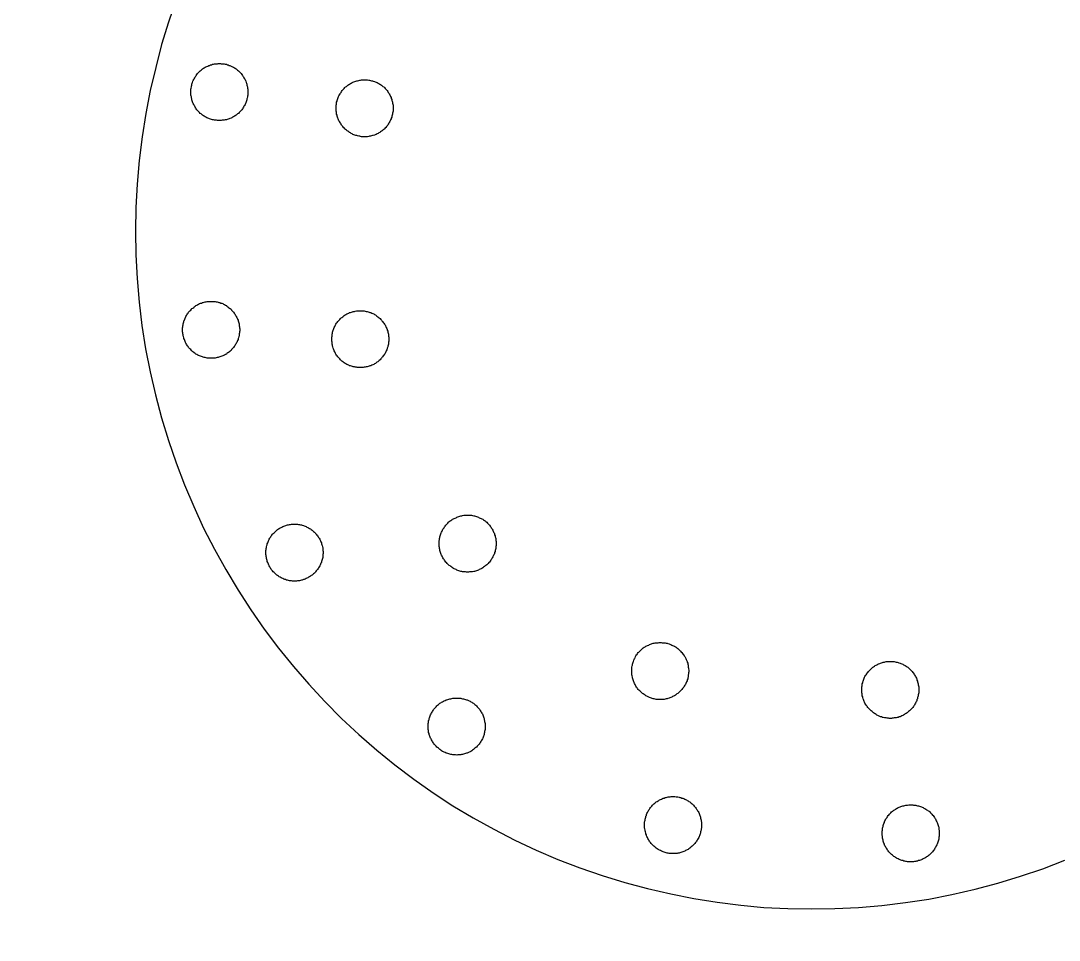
# Model space of a CAD drawing. Extents: x 1225654 to 1325654, y 924838 to 1022543.
# Drawn here: x 1267829 to 1268930, y 953112 to 954087 of the extents above; entities that cross this region are included whole.
import ezdxf

# ---------------------------------------------------------------- set-up
doc = ezdxf.new("R2010")
doc.units = 13

msp = doc.modelspace()

# ---------------------------------------------------------------- linework, layer by layer
msp.add_lwpolyline([(1260678.3, 924838.4), (1290630.1, 924838.4, 6.524121)], format="xyb", close=True)
msp.add_lwpolyline([(1260678.3, 924838.4), (1290630.1, 924838.4, 6.524121)], format="xyb", close=True)
msp.add_lwpolyline([(1267993.7, 954109.7), (1267985.6, 954085.8), (1267978.1, 954062), (1267971.9, 954037.7), (1267966, 954013.4), (1267961.3, 953988.9), (1267957.5, 953964.1), (1267954.3, 953939.1), (1267952.1, 953914.1), (1267950.7, 953889.1), (1267950.3, 953864.2), (1267950.7, 953839.2), (1267952.1, 953814.1), (1267954.3, 953789), (1267957.2, 953764.3), (1267961.1, 953739.5), (1267966, 953715), (1267971.6, 953690.5), (1267977.9, 953666.4), (1267985.3, 953642.4), (1267993.5, 953618.7), (1268002.5, 953595.3), (1268012.2, 953572.1), (1268022.7, 953549.4), (1268034.2, 953527.2), (1268046.1, 953505.3), (1268059.2, 953483.7), (1268072.7, 953462.8), (1268087.1, 953442.1), (1268102.2, 953422.1), (1268117.9, 953402.7), (1268134.3, 953383.8), (1268151.4, 953365.4), (1268169, 953347.6), (1268187.4, 953330.5), (1268206.3, 953314), (1268225.7, 953298.3), (1268245.7, 953283.2), (1268266.2, 953268.8), (1268287.1, 953255.1), (1268308.7, 953242.3), (1268330.5, 953230.2), (1268352.8, 953218.7), (1268375.5, 953208.1), (1268398.5, 953198.2), (1268421.9, 953189.2), (1268445.5, 953181.1), (1268469.6, 953173.7), (1268493.6, 953167.2), (1268518.2, 953161.5), (1268542.7, 953156.6), (1268567.4, 953152.8), (1268592.4, 953149.6), (1268617.1, 953147.3), (1268642.3, 953146), (1268667.3, 953145.6), (1268692.3, 953146), (1268717.3, 953147.1), (1268742.2, 953149.4), (1268767.2, 953152.3), (1268792, 953156.1), (1268816.5, 953160.8), (1268841.1, 953166.5), (1268865.1, 953173), (1268889.2, 953180.2), (1268912.8, 953188.3), (1268936.2, 953197.3)])
for points in [[(1268069.5, 954011.6), (1268069.5, 954010.6), (1268069.5, 954009.6), (1268069.5, 954008.4), (1268069.3, 954007.3), (1268069.1, 954006.4), (1268068.8, 954005.3), (1268068.6, 954004.4), (1268068.4, 954003.3), (1268068.2, 954002.4), (1268067.7, 954001.2), (1268067.5, 954000.3), (1268067, 953999.4), (1268066.6, 953998.3), (1268066.2, 953997.4), (1268065.5, 953996.5), (1268065, 953995.6), (1268064.3, 953994.7), (1268063.9, 953993.8), (1268063.2, 953992.9), (1268062.6, 953992.2), (1268061.9, 953991.3), (1268061.2, 953990.6), (1268060.3, 953990), (1268059.6, 953989), (1268058.7, 953988.4), (1268058, 953987.7), (1268057.1, 953987), (1268056.2, 953986.6), (1268055.4, 953985.9), (1268054.4, 953985.5), (1268053.5, 953985), (1268052.6, 953984.4), (1268051.8, 953983.9), (1268050.6, 953983.7), (1268049.7, 953983.2), (1268048.8, 953982.8), (1268047.7, 953982.5), (1268046.8, 953982.3), (1268045.6, 953982.1), (1268044.6, 953981.9), (1268043.6, 953981.7), (1268042.5, 953981.7), (1268041.4, 953981.4), (1268040.5, 953981.4), (1268039.4, 953981.4), (1268038.3, 953981.4), (1268037.4, 953981.4), (1268036.2, 953981.7), (1268035.1, 953981.7), (1268034.2, 953981.9), (1268033.1, 953982.1), (1268032.2, 953982.3), (1268031.1, 953982.5), (1268029.9, 953982.8), (1268029, 953983.2), (1268028.1, 953983.7), (1268027, 953983.9), (1268026.1, 953984.4), (1268025.2, 953985), (1268024.3, 953985.5), (1268023.4, 953985.9), (1268022.5, 953986.6), (1268021.6, 953987), (1268020.7, 953987.7), (1268020, 953988.4), (1268019.1, 953989), (1268018.4, 953990), (1268017.5, 953990.6), (1268016.9, 953991.3), (1268016.2, 953992.2), (1268015.5, 953992.9), (1268014.8, 953993.8), (1268014.4, 953994.7), (1268013.7, 953995.6), (1268013.3, 953996.5), (1268012.6, 953997.4), (1268012.2, 953998.3), (1268011.7, 953999.4), (1268011.2, 954000.3), (1268011, 954001.2), (1268010.6, 954002.4), (1268010.3, 954003.3), (1268010.1, 954004.4), (1268009.9, 954005.3), (1268009.7, 954006.4), (1268009.5, 954007.3), (1268009.2, 954008.4), (1268009.2, 954009.6), (1268009.2, 954010.6), (1268009.2, 954011.6), (1268009.2, 954012.7), (1268009.2, 954013.9), (1268009.2, 954014.7), (1268009.5, 954015.9), (1268009.7, 954017), (1268009.9, 954017.9), (1268010.1, 954019), (1268010.3, 954019.9), (1268010.6, 954021.1), (1268011, 954021.9), (1268011.2, 954023.1), (1268011.7, 954024), (1268012.2, 954024.8), (1268012.6, 954025.7), (1268013.3, 954026.7), (1268013.7, 954027.6), (1268014.4, 954028.4), (1268014.8, 954029.3), (1268015.5, 954030.3), (1268016.2, 954031.2), (1268016.9, 954031.9), (1268017.5, 954032.7), (1268018.4, 954033.4), (1268019.1, 954034.1), (1268020, 954034.8), (1268020.7, 954035.5), (1268021.6, 954036.1), (1268022.5, 954036.8), (1268023.4, 954037.2), (1268024.3, 954037.9), (1268025.2, 954038.4), (1268026.1, 954038.8), (1268027, 954039.2), (1268028.1, 954039.7), (1268029, 954039.9), (1268029.9, 954040.4), (1268031.1, 954040.6), (1268032.2, 954041.1), (1268033.1, 954041.3), (1268034.2, 954041.5), (1268035.1, 954041.5), (1268036.2, 954041.7), (1268037.4, 954041.7), (1268038.3, 954042), (1268039.4, 954042), (1268040.5, 954042), (1268041.4, 954041.7), (1268042.5, 954041.7), (1268043.6, 954041.5), (1268044.6, 954041.5), (1268045.6, 954041.3), (1268046.8, 954041.1), (1268047.7, 954040.6), (1268048.8, 954040.4), (1268049.7, 954039.9), (1268050.6, 954039.7), (1268051.8, 954039.2), (1268052.6, 954038.8), (1268053.5, 954038.4), (1268054.4, 954037.9), (1268055.4, 954037.2), (1268056.2, 954036.8), (1268057.1, 954036.1), (1268058, 954035.5), (1268058.7, 954034.8), (1268059.6, 954034.1), (1268060.3, 954033.4), (1268061.2, 954032.7), (1268061.9, 954031.9), (1268062.6, 954031.2), (1268063.2, 954030.3), (1268063.9, 954029.3), (1268064.3, 954028.4), (1268065, 954027.6), (1268065.5, 954026.7), (1268066.2, 954025.7), (1268066.6, 954024.8), (1268067, 954024), (1268067.5, 954023.1), (1268067.7, 954021.9), (1268068.2, 954021.1), (1268068.4, 954019.9), (1268068.6, 954019), (1268068.8, 954017.9), (1268069.1, 954017), (1268069.3, 954015.9), (1268069.5, 954014.7), (1268069.5, 954013.9), (1268069.5, 954012.7), (1268069.5, 954011.6), (1268069.5, 954011.6)], [(1268223.7, 953994.5), (1268223.7, 953993.3), (1268223.7, 953992.5), (1268223.7, 953991.3), (1268223.4, 953990.2), (1268223.2, 953989.3), (1268223, 953988.2), (1268222.7, 953987.3), (1268222.5, 953986.1), (1268222.3, 953985), (1268221.8, 953984.1), (1268221.6, 953983.2), (1268221.1, 953982.1), (1268220.7, 953981.2), (1268220.3, 953980.3), (1268219.6, 953979.4), (1268219.1, 953978.5), (1268218.5, 953977.6), (1268218, 953976.7), (1268217.3, 953975.8), (1268216.7, 953975.1), (1268216, 953974.2), (1268215.3, 953973.6), (1268214.4, 953972.6), (1268213.7, 953972), (1268212.9, 953971.3), (1268212.2, 953970.6), (1268211.3, 953970), (1268210.3, 953969.5), (1268209.5, 953968.8), (1268208.6, 953968.4), (1268207.7, 953967.7), (1268206.7, 953967.3), (1268205.9, 953966.8), (1268204.7, 953966.4), (1268203.8, 953966.1), (1268202.7, 953965.7), (1268201.8, 953965.4), (1268200.7, 953965.2), (1268199.8, 953965), (1268198.7, 953964.8), (1268197.8, 953964.5), (1268196.6, 953964.3), (1268195.5, 953964.3), (1268194.6, 953964.3), (1268193.5, 953964.3), (1268192.3, 953964.3), (1268191.5, 953964.3), (1268190.3, 953964.3), (1268189.2, 953964.5), (1268188.3, 953964.8), (1268187.2, 953965), (1268186.1, 953965.2), (1268185.1, 953965.4), (1268184.1, 953965.7), (1268183.1, 953966.1), (1268182.2, 953966.4), (1268181.1, 953966.8), (1268180.2, 953967.3), (1268179.3, 953967.7), (1268178.4, 953968.4), (1268177.5, 953968.8), (1268176.6, 953969.5), (1268175.7, 953970), (1268174.8, 953970.6), (1268174.1, 953971.3), (1268173.3, 953972), (1268172.6, 953972.6), (1268171.7, 953973.6), (1268171, 953974.2), (1268170.3, 953975.1), (1268169.7, 953975.8), (1268169, 953976.7), (1268168.5, 953977.6), (1268167.8, 953978.5), (1268167.4, 953979.4), (1268166.7, 953980.3), (1268166.3, 953981.2), (1268165.8, 953982.1), (1268165.4, 953983.2), (1268165.1, 953984.1), (1268164.7, 953985), (1268164.5, 953986.1), (1268164.2, 953987.3), (1268163.8, 953988.2), (1268163.8, 953989.3), (1268163.5, 953990.2), (1268163.4, 953991.3), (1268163.4, 953992.5), (1268163.4, 953993.3), (1268163.4, 953994.5), (1268163.4, 953995.6), (1268163.4, 953996.5), (1268163.4, 953997.6), (1268163.5, 953998.8), (1268163.8, 953999.7), (1268163.8, 954000.8), (1268164.2, 954001.9), (1268164.5, 954002.8), (1268164.7, 954003.9), (1268165.1, 954004.8), (1268165.4, 954005.7), (1268165.8, 954006.9), (1268166.3, 954007.7), (1268166.7, 954008.6), (1268167.4, 954009.6), (1268167.8, 954010.5), (1268168.5, 954011.3), (1268169, 954012.2), (1268169.7, 954013.2), (1268170.3, 954013.9), (1268171, 954014.7), (1268171.7, 954015.4), (1268172.6, 954016.3), (1268173.3, 954017), (1268174.1, 954017.6), (1268174.8, 954018.3), (1268175.7, 954019), (1268176.6, 954019.5), (1268177.5, 954020.1), (1268178.4, 954020.6), (1268179.3, 954021.2), (1268180.2, 954021.7), (1268181.1, 954022.1), (1268182.2, 954022.6), (1268183.1, 954022.8), (1268184.1, 954023.3), (1268185.1, 954023.5), (1268186.1, 954023.7), (1268187.2, 954024), (1268188.3, 954024.2), (1268189.2, 954024.4), (1268190.3, 954024.7), (1268191.5, 954024.7), (1268192.3, 954024.7), (1268193.5, 954024.7), (1268194.6, 954024.7), (1268195.5, 954024.7), (1268196.6, 954024.7), (1268197.8, 954024.4), (1268198.7, 954024.2), (1268199.8, 954024), (1268200.7, 954023.7), (1268201.8, 954023.5), (1268202.7, 954023.3), (1268203.8, 954022.8), (1268204.7, 954022.6), (1268205.9, 954022.1), (1268206.7, 954021.7), (1268207.7, 954021.2), (1268208.6, 954020.6), (1268209.5, 954020.1), (1268210.3, 954019.5), (1268211.3, 954019), (1268212.2, 954018.3), (1268212.9, 954017.6), (1268213.7, 954017), (1268214.4, 954016.3), (1268215.3, 954015.4), (1268216, 954014.7), (1268216.7, 954013.9), (1268217.3, 954013.2), (1268218, 954012.2), (1268218.5, 954011.3), (1268219.1, 954010.5), (1268219.6, 954009.6), (1268220.3, 954008.6), (1268220.7, 954007.7), (1268221.1, 954006.9), (1268221.6, 954005.7), (1268221.8, 954004.8), (1268222.3, 954003.9), (1268222.5, 954002.8), (1268222.7, 954001.9), (1268223, 954000.8), (1268223.2, 953999.7), (1268223.4, 953998.8), (1268223.7, 953997.6), (1268223.7, 953996.5), (1268223.7, 953995.6), (1268223.7, 953994.5), (1268223.7, 953994.5)], [(1268061, 953759.6), (1268061, 953758.4), (1268060.7, 953757.5), (1268060.7, 953756.4), (1268060.5, 953755.3), (1268060.5, 953754.4), (1268060.3, 953753.3), (1268060, 953752.4), (1268059.8, 953751.2), (1268059.4, 953750.3), (1268059.2, 953749.2), (1268058.7, 953748.3), (1268058.3, 953747.2), (1268057.8, 953746.3), (1268057.4, 953745.4), (1268056.9, 953744.5), (1268056.2, 953743.6), (1268055.8, 953742.7), (1268055.1, 953741.8), (1268054.4, 953740.9), (1268053.8, 953740.2), (1268053.1, 953739.3), (1268052.4, 953738.7), (1268051.8, 953737.8), (1268050.8, 953737.1), (1268050.2, 953736.4), (1268049.2, 953735.7), (1268048.4, 953735.1), (1268047.5, 953734.6), (1268046.8, 953733.9), (1268045.9, 953733.5), (1268044.8, 953732.8), (1268043.9, 953732.3), (1268043, 953731.9), (1268042, 953731.5), (1268041, 953731.2), (1268040, 953730.8), (1268038.9, 953730.6), (1268038, 953730.3), (1268036.9, 953730.1), (1268036, 953729.9), (1268034.8, 953729.6), (1268033.8, 953729.4), (1268032.8, 953729.4), (1268031.7, 953729.4), (1268030.6, 953729.4), (1268029.7, 953729.4), (1268028.6, 953729.4), (1268027.5, 953729.4), (1268026.6, 953729.6), (1268025.4, 953729.9), (1268024.3, 953730.1), (1268023.4, 953730.3), (1268022.3, 953730.6), (1268021.4, 953730.8), (1268020.3, 953731.2), (1268019.4, 953731.5), (1268018.4, 953731.9), (1268017.3, 953732.3), (1268016.4, 953732.8), (1268015.5, 953733.5), (1268014.6, 953733.9), (1268013.7, 953734.6), (1268012.8, 953735.1), (1268012.2, 953735.7), (1268011.2, 953736.4), (1268010.3, 953737.1), (1268009.7, 953737.8), (1268009, 953738.7), (1268008.1, 953739.3), (1268007.4, 953740.2), (1268006.7, 953740.9), (1268006.3, 953741.8), (1268005.6, 953742.7), (1268005, 953743.6), (1268004.5, 953744.5), (1268004, 953745.4), (1268003.6, 953746.3), (1268003.1, 953747.2), (1268002.7, 953748.3), (1268002.3, 953749.2), (1268001.8, 953750.3), (1268001.6, 953751.2), (1268001.4, 953752.4), (1268001.1, 953753.3), (1268000.9, 953754.4), (1268000.7, 953755.3), (1268000.7, 953756.4), (1268000.4, 953757.5), (1268000.4, 953758.4), (1268000.4, 953759.6), (1268000.4, 953760.7), (1268000.4, 953761.6), (1268000.7, 953762.7), (1268000.7, 953763.9), (1268000.9, 953764.7), (1268001.1, 953765.9), (1268001.4, 953767), (1268001.6, 953767.9), (1268001.8, 953769), (1268002.3, 953769.9), (1268002.7, 953770.8), (1268003.1, 953771.9), (1268003.6, 953772.8), (1268004, 953773.8), (1268004.5, 953774.7), (1268005, 953775.5), (1268005.6, 953776.4), (1268006.3, 953777.4), (1268006.7, 953778.3), (1268007.4, 953778.9), (1268008.1, 953779.8), (1268009, 953780.5), (1268009.7, 953781.4), (1268010.3, 953782), (1268011.2, 953782.7), (1268012.2, 953783.4), (1268012.8, 953784.1), (1268013.7, 953784.6), (1268014.6, 953785.3), (1268015.5, 953785.7), (1268016.4, 953786.3), (1268017.3, 953786.8), (1268018.4, 953787.3), (1268019.4, 953787.7), (1268020.3, 953787.9), (1268021.4, 953788.4), (1268022.3, 953788.6), (1268023.4, 953788.9), (1268024.3, 953789.3), (1268025.4, 953789.3), (1268026.6, 953789.5), (1268027.5, 953789.7), (1268028.6, 953789.7), (1268029.7, 953789.7), (1268030.6, 953789.7), (1268031.7, 953789.7), (1268032.8, 953789.7), (1268033.8, 953789.7), (1268034.8, 953789.5), (1268036, 953789.3), (1268036.9, 953789.3), (1268038, 953788.9), (1268038.9, 953788.6), (1268040, 953788.4), (1268041, 953787.9), (1268042, 953787.7), (1268043, 953787.3), (1268043.9, 953786.8), (1268044.8, 953786.3), (1268045.9, 953785.7), (1268046.8, 953785.3), (1268047.5, 953784.6), (1268048.4, 953784.1), (1268049.2, 953783.4), (1268050.2, 953782.7), (1268050.8, 953782), (1268051.8, 953781.4), (1268052.4, 953780.5), (1268053.1, 953779.8), (1268053.8, 953778.9), (1268054.4, 953778.3), (1268055.1, 953777.4), (1268055.8, 953776.4), (1268056.2, 953775.5), (1268056.9, 953774.7), (1268057.4, 953773.8), (1268057.8, 953772.8), (1268058.3, 953771.9), (1268058.7, 953770.8), (1268059.2, 953769.9), (1268059.4, 953769), (1268059.8, 953767.9), (1268060, 953767), (1268060.3, 953765.9), (1268060.5, 953764.7), (1268060.5, 953763.9), (1268060.7, 953762.7), (1268060.7, 953761.6), (1268061, 953760.7), (1268061, 953759.6), (1268061, 953759.6)], [(1268219.1, 953749.7), (1268219.1, 953748.6), (1268219.1, 953747.6), (1268218.9, 953746.5), (1268218.9, 953745.4), (1268218.7, 953744.5), (1268218.5, 953743.4), (1268218.2, 953742.3), (1268218, 953741.4), (1268217.5, 953740.2), (1268217.3, 953739.3), (1268216.9, 953738.4), (1268216.5, 953737.3), (1268216, 953736.4), (1268215.5, 953735.5), (1268215.1, 953734.6), (1268214.4, 953733.7), (1268213.9, 953732.8), (1268213.3, 953731.9), (1268212.6, 953731), (1268211.9, 953730.3), (1268211.3, 953729.4), (1268210.6, 953728.7), (1268209.9, 953727.9), (1268209, 953727.2), (1268208.3, 953726.5), (1268207.4, 953725.8), (1268206.5, 953725.1), (1268205.9, 953724.7), (1268205, 953724), (1268204.1, 953723.6), (1268203.1, 953722.9), (1268202.1, 953722.4), (1268201.1, 953722), (1268200.2, 953721.5), (1268199.1, 953721.3), (1268198.2, 953720.9), (1268197.3, 953720.7), (1268196.2, 953720.4), (1268195.1, 953720.2), (1268194.2, 953720), (1268193, 953719.8), (1268192.1, 953719.5), (1268191, 953719.5), (1268189.9, 953719.5), (1268188.7, 953719.5), (1268187.9, 953719.5), (1268186.7, 953719.5), (1268185.6, 953719.5), (1268184.7, 953719.8), (1268183.6, 953720), (1268182.7, 953720.2), (1268181.5, 953720.4), (1268180.5, 953720.7), (1268179.5, 953720.9), (1268178.4, 953721.3), (1268177.5, 953721.5), (1268176.6, 953722), (1268175.7, 953722.4), (1268174.6, 953722.9), (1268173.7, 953723.6), (1268172.8, 953724), (1268171.9, 953724.7), (1268171, 953725.1), (1268170.3, 953725.8), (1268169.4, 953726.5), (1268168.7, 953727.2), (1268167.8, 953727.9), (1268167.1, 953728.7), (1268166.5, 953729.4), (1268165.8, 953730.3), (1268165.1, 953731), (1268164.5, 953731.9), (1268163.8, 953732.8), (1268163.1, 953733.7), (1268162.7, 953734.6), (1268162.2, 953735.5), (1268161.8, 953736.4), (1268161.3, 953737.3), (1268160.9, 953738.4), (1268160.4, 953739.3), (1268160.2, 953740.2), (1268159.8, 953741.4), (1268159.5, 953742.3), (1268159.3, 953743.4), (1268159.1, 953744.5), (1268158.9, 953745.4), (1268158.9, 953746.5), (1268158.6, 953747.6), (1268158.6, 953748.6), (1268158.6, 953749.7), (1268158.6, 953750.8), (1268158.6, 953751.7), (1268158.9, 953752.8), (1268158.9, 953753.9), (1268159.1, 953754.8), (1268159.3, 953756), (1268159.5, 953757.1), (1268159.8, 953758), (1268160.2, 953759.1), (1268160.4, 953760), (1268160.9, 953760.9), (1268161.3, 953762), (1268161.8, 953763), (1268162.2, 953763.9), (1268162.7, 953764.7), (1268163.1, 953765.6), (1268163.8, 953766.6), (1268164.5, 953767.5), (1268165.1, 953768.3), (1268165.8, 953769), (1268166.5, 953769.9), (1268167.1, 953770.6), (1268167.8, 953771.5), (1268168.7, 953772.2), (1268169.4, 953772.8), (1268170.3, 953773.5), (1268171, 953774.2), (1268171.9, 953774.7), (1268172.8, 953775.3), (1268173.7, 953775.8), (1268174.6, 953776.4), (1268175.7, 953776.9), (1268176.6, 953777.4), (1268177.5, 953777.8), (1268178.4, 953778), (1268179.5, 953778.4), (1268180.5, 953778.7), (1268181.5, 953778.9), (1268182.7, 953779.1), (1268183.6, 953779.4), (1268184.7, 953779.6), (1268185.6, 953779.8), (1268186.7, 953779.8), (1268187.9, 953779.8), (1268188.7, 953779.8), (1268189.9, 953779.8), (1268191, 953779.8), (1268192.1, 953779.8), (1268193, 953779.6), (1268194.2, 953779.4), (1268195.1, 953779.1), (1268196.2, 953778.9), (1268197.3, 953778.7), (1268198.2, 953778.4), (1268199.1, 953778), (1268200.2, 953777.8), (1268201.1, 953777.4), (1268202.1, 953776.9), (1268203.1, 953776.4), (1268204.1, 953775.8), (1268205, 953775.3), (1268205.9, 953774.7), (1268206.5, 953774.2), (1268207.4, 953773.5), (1268208.3, 953772.8), (1268209, 953772.2), (1268209.9, 953771.5), (1268210.6, 953770.6), (1268211.3, 953769.9), (1268211.9, 953769), (1268212.6, 953768.3), (1268213.3, 953767.5), (1268213.9, 953766.6), (1268214.4, 953765.6), (1268215.1, 953764.7), (1268215.5, 953763.9), (1268216, 953763), (1268216.5, 953762), (1268216.9, 953760.9), (1268217.3, 953760), (1268217.5, 953759.1), (1268218, 953758), (1268218.2, 953757.1), (1268218.5, 953756), (1268218.7, 953754.8), (1268218.9, 953753.9), (1268218.9, 953752.8), (1268219.1, 953751.7), (1268219.1, 953750.8), (1268219.1, 953749.7), (1268219.1, 953749.7)], [(1268333, 953533), (1268333, 953531.8), (1268333, 953530.8), (1268332.8, 953529.8), (1268332.8, 953528.7), (1268332.5, 953527.6), (1268332.3, 953526.7), (1268332.1, 953525.6), (1268331.8, 953524.7), (1268331.4, 953523.6), (1268331.2, 953522.6), (1268330.8, 953521.5), (1268330.3, 953520.6), (1268329.8, 953519.7), (1268329.4, 953518.8), (1268328.9, 953517.7), (1268328.5, 953516.8), (1268327.8, 953516.1), (1268327.2, 953515.2), (1268326.7, 953514.3), (1268326, 953513.4), (1268325.3, 953512.8), (1268324.4, 953511.8), (1268323.8, 953511.2), (1268323.1, 953510.5), (1268322.2, 953509.8), (1268321.3, 953509.2), (1268320.6, 953508.5), (1268319.7, 953507.8), (1268318.8, 953507.3), (1268317.9, 953506.7), (1268317, 953506.2), (1268316.1, 953505.8), (1268315, 953505.3), (1268314.1, 953504.9), (1268313.2, 953504.4), (1268312.1, 953504.2), (1268311.2, 953503.7), (1268310, 953503.5), (1268309.2, 953503.3), (1268308, 953503.1), (1268306.9, 953503.1), (1268306, 953502.9), (1268304.9, 953502.9), (1268303.7, 953502.6), (1268302.8, 953502.6), (1268301.7, 953502.6), (1268300.6, 953502.9), (1268299.7, 953502.9), (1268298.6, 953503.1), (1268297.4, 953503.1), (1268296.5, 953503.3), (1268295.4, 953503.5), (1268294.5, 953503.7), (1268293.4, 953504.2), (1268292.5, 953504.4), (1268291.4, 953504.9), (1268290.5, 953505.3), (1268289.6, 953505.8), (1268288.6, 953506.2), (1268287.6, 953506.7), (1268286.6, 953507.3), (1268286, 953507.8), (1268285, 953508.5), (1268284.2, 953509.2), (1268283.3, 953509.8), (1268282.6, 953510.5), (1268281.7, 953511.2), (1268281, 953511.8), (1268280.4, 953512.8), (1268279.7, 953513.4), (1268279, 953514.3), (1268278.3, 953515.2), (1268277.7, 953516.1), (1268277.2, 953516.8), (1268276.5, 953517.7), (1268276.1, 953518.8), (1268275.6, 953519.7), (1268275.2, 953520.6), (1268274.7, 953521.5), (1268274.2, 953522.6), (1268274.1, 953523.6), (1268273.6, 953524.7), (1268273.4, 953525.6), (1268273.2, 953526.7), (1268272.9, 953527.6), (1268272.9, 953528.7), (1268272.7, 953529.8), (1268272.7, 953530.8), (1268272.5, 953531.8), (1268272.5, 953533), (1268272.5, 953533.9), (1268272.7, 953535), (1268272.7, 953536.1), (1268272.9, 953537), (1268272.9, 953538.2), (1268273.2, 953539.3), (1268273.4, 953540.2), (1268273.6, 953541.3), (1268274.1, 953542.2), (1268274.2, 953543.3), (1268274.7, 953544.2), (1268275.2, 953545.2), (1268275.6, 953546.2), (1268276.1, 953547.2), (1268276.5, 953548.1), (1268277.2, 953549), (1268277.7, 953549.8), (1268278.3, 953550.8), (1268279, 953551.4), (1268279.7, 953552.4), (1268280.4, 953553.3), (1268281, 953553.9), (1268281.7, 953554.6), (1268282.6, 953555.5), (1268283.3, 953556.2), (1268284.2, 953556.9), (1268285, 953557.3), (1268286, 953558), (1268286.6, 953558.7), (1268287.6, 953559.1), (1268288.6, 953559.6), (1268289.6, 953560), (1268290.5, 953560.4), (1268291.4, 953560.9), (1268292.5, 953561.3), (1268293.4, 953561.6), (1268294.5, 953562), (1268295.4, 953562.3), (1268296.5, 953562.5), (1268297.4, 953562.7), (1268298.6, 953562.9), (1268299.7, 953562.9), (1268300.6, 953563.2), (1268301.7, 953563.2), (1268302.8, 953563.2), (1268303.7, 953563.2), (1268304.9, 953563.2), (1268306, 953562.9), (1268306.9, 953562.9), (1268308, 953562.7), (1268309.2, 953562.5), (1268310, 953562.3), (1268311.2, 953562), (1268312.1, 953561.6), (1268313.2, 953561.3), (1268314.1, 953560.9), (1268315, 953560.4), (1268316.1, 953560), (1268317, 953559.6), (1268317.9, 953559.1), (1268318.8, 953558.7), (1268319.7, 953558), (1268320.6, 953557.3), (1268321.3, 953556.9), (1268322.2, 953556.2), (1268323.1, 953555.5), (1268323.8, 953554.6), (1268324.4, 953553.9), (1268325.3, 953553.3), (1268326, 953552.4), (1268326.7, 953551.4), (1268327.2, 953550.8), (1268327.8, 953549.8), (1268328.5, 953549), (1268328.9, 953548.1), (1268329.4, 953547.2), (1268329.8, 953546.2), (1268330.3, 953545.2), (1268330.8, 953544.2), (1268331.2, 953543.3), (1268331.4, 953542.2), (1268331.8, 953541.3), (1268332.1, 953540.2), (1268332.3, 953539.3), (1268332.5, 953538.2), (1268332.8, 953537), (1268332.8, 953536.1), (1268333, 953535), (1268333, 953533.9), (1268333, 953533), (1268333, 953533)], [(1268149.4, 953523.3), (1268149.4, 953522.4), (1268149.1, 953521.3), (1268149.1, 953520.2), (1268149, 953519.3), (1268149, 953518.1), (1268148.7, 953517), (1268148.5, 953516.1), (1268148.1, 953515), (1268147.8, 953514.1), (1268147.6, 953513), (1268147.1, 953512.1), (1268146.7, 953511.2), (1268146.2, 953510.1), (1268145.8, 953509.2), (1268145.4, 953508.2), (1268144.7, 953507.3), (1268144.2, 953506.5), (1268143.5, 953505.6), (1268142.9, 953504.9), (1268142.2, 953504), (1268141.5, 953503.1), (1268140.9, 953502.4), (1268140.2, 953501.7), (1268139.3, 953500.8), (1268138.6, 953500.1), (1268137.7, 953499.5), (1268136.8, 953499), (1268135.9, 953498.4), (1268135, 953497.7), (1268134.1, 953497.2), (1268133.2, 953496.8), (1268132.3, 953496.3), (1268131.4, 953495.9), (1268130.5, 953495.4), (1268129.4, 953495), (1268128.5, 953494.8), (1268127.4, 953494.3), (1268126.5, 953494.1), (1268125.3, 953493.8), (1268124.4, 953493.6), (1268123.3, 953493.4), (1268122.2, 953493.4), (1268121.3, 953493.2), (1268120.2, 953493.2), (1268119, 953493.2), (1268118.1, 953493.2), (1268117, 953493.2), (1268115.9, 953493.4), (1268115, 953493.4), (1268113.8, 953493.6), (1268112.7, 953493.8), (1268111.8, 953494.1), (1268110.7, 953494.3), (1268109.8, 953494.8), (1268108.7, 953495), (1268107.8, 953495.4), (1268106.8, 953495.9), (1268105.8, 953496.3), (1268104.8, 953496.8), (1268103.9, 953497.2), (1268103, 953497.7), (1268102.2, 953498.4), (1268101.2, 953499), (1268100.3, 953499.5), (1268099.6, 953500.1), (1268098.8, 953500.8), (1268098.1, 953501.7), (1268097.4, 953502.4), (1268096.5, 953503.1), (1268095.8, 953504), (1268095.2, 953504.9), (1268094.5, 953505.6), (1268094, 953506.5), (1268093.4, 953507.3), (1268092.9, 953508.2), (1268092.4, 953509.2), (1268091.8, 953510.1), (1268091.4, 953511.2), (1268091.1, 953512.1), (1268090.7, 953513), (1268090.2, 953514.1), (1268090, 953515), (1268089.8, 953516.1), (1268089.5, 953517), (1268089.3, 953518.1), (1268089.1, 953519.3), (1268089.1, 953520.2), (1268088.8, 953521.3), (1268088.8, 953522.4), (1268088.8, 953523.3), (1268088.8, 953524.5), (1268088.8, 953525.6), (1268089.1, 953526.5), (1268089.1, 953527.6), (1268089.3, 953528.7), (1268089.5, 953529.6), (1268089.8, 953530.8), (1268090, 953531.7), (1268090.2, 953532.8), (1268090.7, 953533.7), (1268091.1, 953534.8), (1268091.4, 953535.7), (1268091.8, 953536.6), (1268092.4, 953537.5), (1268092.9, 953538.6), (1268093.4, 953539.5), (1268094, 953540.2), (1268094.5, 953541.1), (1268095.2, 953542), (1268095.8, 953542.9), (1268096.5, 953543.6), (1268097.4, 953544.5), (1268098.1, 953545.2), (1268098.8, 953545.8), (1268099.6, 953546.5), (1268100.3, 953547.2), (1268101.2, 953547.8), (1268102.2, 953548.5), (1268103, 953549), (1268103.9, 953549.7), (1268104.8, 953550.1), (1268105.8, 953550.5), (1268106.8, 953551), (1268107.8, 953551.4), (1268108.7, 953551.9), (1268109.8, 953552.1), (1268110.7, 953552.6), (1268111.8, 953552.8), (1268112.7, 953553), (1268113.8, 953553.3), (1268115, 953553.3), (1268115.9, 953553.4), (1268117, 953553.4), (1268118.1, 953553.7), (1268119, 953553.7), (1268120.2, 953553.7), (1268121.3, 953553.4), (1268122.2, 953553.4), (1268123.3, 953553.3), (1268124.4, 953553.3), (1268125.3, 953553), (1268126.5, 953552.8), (1268127.4, 953552.6), (1268128.5, 953552.1), (1268129.4, 953551.9), (1268130.5, 953551.4), (1268131.4, 953551), (1268132.3, 953550.5), (1268133.2, 953550.1), (1268134.1, 953549.7), (1268135, 953549), (1268135.9, 953548.5), (1268136.8, 953547.8), (1268137.7, 953547.2), (1268138.6, 953546.5), (1268139.3, 953545.8), (1268140.2, 953545.2), (1268140.9, 953544.5), (1268141.5, 953543.6), (1268142.2, 953542.9), (1268142.9, 953542), (1268143.5, 953541.1), (1268144.2, 953540.2), (1268144.7, 953539.5), (1268145.4, 953538.6), (1268145.8, 953537.5), (1268146.2, 953536.6), (1268146.7, 953535.7), (1268147.1, 953534.8), (1268147.6, 953533.7), (1268147.8, 953532.8), (1268148.1, 953531.7), (1268148.5, 953530.8), (1268148.7, 953529.6), (1268149, 953528.7), (1268149, 953527.6), (1268149.1, 953526.5), (1268149.1, 953525.6), (1268149.4, 953524.5), (1268149.4, 953523.3), (1268149.4, 953523.3)], [(1268537.3, 953397.8), (1268537.3, 953396.9), (1268537.1, 953395.8), (1268537.1, 953394.6), (1268536.8, 953393.7), (1268536.8, 953392.6), (1268536.6, 953391.5), (1268536.4, 953390.6), (1268536.2, 953389.4), (1268535.7, 953388.6), (1268535.5, 953387.4), (1268535, 953386.5), (1268534.6, 953385.6), (1268534.2, 953384.5), (1268533.7, 953383.6), (1268533.2, 953382.7), (1268532.6, 953381.8), (1268532.1, 953380.9), (1268531.4, 953380), (1268530.8, 953379.3), (1268530.1, 953378.4), (1268529.4, 953377.5), (1268528.7, 953376.9), (1268528, 953376.2), (1268527.2, 953375.3), (1268526.5, 953374.6), (1268525.6, 953373.9), (1268524.7, 953373.5), (1268524, 953372.8), (1268523.1, 953372.1), (1268522.2, 953371.7), (1268521.1, 953371.2), (1268520.2, 953370.8), (1268519.3, 953370.3), (1268518.4, 953369.9), (1268517.2, 953369.4), (1268516.4, 953369.2), (1268515.2, 953368.7), (1268514.3, 953368.5), (1268513.2, 953368.3), (1268512.3, 953368.1), (1268511.2, 953367.8), (1268510, 953367.8), (1268509.2, 953367.6), (1268508, 953367.6), (1268506.9, 953367.6), (1268506, 953367.6), (1268504.9, 953367.6), (1268503.8, 953367.8), (1268502.8, 953367.8), (1268501.8, 953368.1), (1268500.6, 953368.3), (1268499.7, 953368.5), (1268498.6, 953368.7), (1268497.7, 953369.2), (1268496.6, 953369.4), (1268495.6, 953369.9), (1268494.8, 953370.3), (1268493.6, 953370.8), (1268492.7, 953371.2), (1268491.9, 953371.7), (1268491, 953372.1), (1268490, 953372.8), (1268489.1, 953373.5), (1268488.4, 953373.9), (1268487.6, 953374.6), (1268486.7, 953375.3), (1268486, 953376.2), (1268485.3, 953376.9), (1268484.4, 953377.5), (1268483.8, 953378.4), (1268483.1, 953379.3), (1268482.6, 953380), (1268481.9, 953380.9), (1268481.2, 953381.8), (1268480.8, 953382.7), (1268480.4, 953383.6), (1268479.9, 953384.5), (1268479.5, 953385.6), (1268479, 953386.5), (1268478.6, 953387.4), (1268478.3, 953388.6), (1268477.9, 953389.4), (1268477.7, 953390.6), (1268477.5, 953391.5), (1268477.2, 953392.6), (1268477, 953393.7), (1268477, 953394.6), (1268476.8, 953395.8), (1268476.8, 953396.9), (1268476.8, 953397.8), (1268476.8, 953398.9), (1268476.8, 953400), (1268477, 953400.9), (1268477, 953402.1), (1268477.2, 953403.2), (1268477.5, 953404.1), (1268477.7, 953405.2), (1268477.9, 953406.1), (1268478.3, 953407.2), (1268478.6, 953408.1), (1268479, 953409.3), (1268479.5, 953410.2), (1268479.9, 953411), (1268480.4, 953411.9), (1268480.8, 953413.1), (1268481.2, 953414), (1268481.9, 953414.9), (1268482.6, 953415.5), (1268483.1, 953416.5), (1268483.8, 953417.4), (1268484.4, 953418), (1268485.3, 953418.9), (1268486, 953419.6), (1268486.7, 953420.3), (1268487.6, 953421), (1268488.4, 953421.6), (1268489.1, 953422.3), (1268490, 953423), (1268491, 953423.4), (1268491.9, 953424.1), (1268492.7, 953424.6), (1268493.6, 953425), (1268494.8, 953425.4), (1268495.6, 953425.9), (1268496.6, 953426.3), (1268497.7, 953426.6), (1268498.6, 953427), (1268499.7, 953427.3), (1268500.6, 953427.5), (1268501.8, 953427.7), (1268502.8, 953427.7), (1268503.8, 953427.9), (1268504.9, 953427.9), (1268506, 953428.2), (1268506.9, 953428.2), (1268508, 953428.2), (1268509.2, 953427.9), (1268510, 953427.9), (1268511.2, 953427.7), (1268512.3, 953427.7), (1268513.2, 953427.5), (1268514.3, 953427.3), (1268515.2, 953427), (1268516.4, 953426.6), (1268517.2, 953426.3), (1268518.4, 953425.9), (1268519.3, 953425.4), (1268520.2, 953425), (1268521.1, 953424.6), (1268522.2, 953424.1), (1268523.1, 953423.4), (1268524, 953423), (1268524.7, 953422.3), (1268525.6, 953421.6), (1268526.5, 953421), (1268527.2, 953420.3), (1268528, 953419.6), (1268528.7, 953418.9), (1268529.4, 953418), (1268530.1, 953417.4), (1268530.8, 953416.5), (1268531.4, 953415.5), (1268532.1, 953414.9), (1268532.6, 953414), (1268533.2, 953413.1), (1268533.7, 953411.9), (1268534.2, 953411), (1268534.6, 953410.2), (1268535, 953409.3), (1268535.5, 953408.1), (1268535.7, 953407.2), (1268536.2, 953406.1), (1268536.4, 953405.2), (1268536.6, 953404.1), (1268536.8, 953403.2), (1268536.8, 953402.1), (1268537.1, 953400.9), (1268537.1, 953400), (1268537.3, 953398.9), (1268537.3, 953397.8), (1268537.3, 953397.8)], [(1268781.2, 953378), (1268781.2, 953376.9), (1268781.2, 953375.7), (1268781.2, 953374.8), (1268781, 953373.7), (1268780.8, 953372.6), (1268780.5, 953371.7), (1268780.3, 953370.6), (1268780.1, 953369.7), (1268779.8, 953368.5), (1268779.4, 953367.6), (1268779.2, 953366.5), (1268778.7, 953365.6), (1268778.2, 953364.7), (1268777.8, 953363.8), (1268777.2, 953362.7), (1268776.7, 953361.8), (1268776, 953360.9), (1268775.6, 953360.2), (1268774.9, 953359.3), (1268774.2, 953358.4), (1268773.6, 953357.7), (1268772.9, 953356.9), (1268772, 953356.2), (1268771.3, 953355.5), (1268770.4, 953354.8), (1268769.7, 953354.1), (1268768.8, 953353.4), (1268767.9, 953352.8), (1268767, 953352.3), (1268766.1, 953351.7), (1268765.2, 953351.2), (1268764.3, 953350.7), (1268763.4, 953350.3), (1268762.3, 953349.8), (1268761.4, 953349.4), (1268760.2, 953349.2), (1268759.4, 953348.7), (1268758.2, 953348.5), (1268757.3, 953348.3), (1268756.2, 953348.1), (1268755.3, 953348.1), (1268754.2, 953347.8), (1268753, 953347.8), (1268752.2, 953347.6), (1268751, 953347.6), (1268749.9, 953347.6), (1268749, 953347.8), (1268747.9, 953347.8), (1268746.8, 953348.1), (1268745.8, 953348.1), (1268744.8, 953348.3), (1268743.6, 953348.5), (1268742.7, 953348.7), (1268741.6, 953349.2), (1268740.7, 953349.4), (1268739.8, 953349.8), (1268738.6, 953350.3), (1268737.8, 953350.7), (1268736.9, 953351.2), (1268736, 953351.7), (1268735, 953352.3), (1268734.2, 953352.8), (1268733.3, 953353.4), (1268732.4, 953354.1), (1268731.7, 953354.8), (1268730.8, 953355.5), (1268730.1, 953356.2), (1268729.2, 953356.9), (1268728.5, 953357.7), (1268727.8, 953358.4), (1268727.2, 953359.3), (1268726.5, 953360.2), (1268726.1, 953360.9), (1268725.4, 953361.8), (1268724.9, 953362.7), (1268724.2, 953363.8), (1268723.8, 953364.7), (1268723.4, 953365.6), (1268722.9, 953366.5), (1268722.7, 953367.6), (1268722.2, 953368.5), (1268722, 953369.7), (1268721.8, 953370.6), (1268721.3, 953371.7), (1268721.3, 953372.6), (1268721.1, 953373.7), (1268720.9, 953374.8), (1268720.9, 953375.7), (1268720.9, 953376.9), (1268720.9, 953378), (1268720.9, 953378.9), (1268720.9, 953380), (1268720.9, 953381.1), (1268721.1, 953382), (1268721.3, 953383.1), (1268721.3, 953384.3), (1268721.8, 953385.2), (1268722, 953386.3), (1268722.2, 953387.2), (1268722.7, 953388.3), (1268722.9, 953389.2), (1268723.4, 953390.1), (1268723.8, 953391.3), (1268724.2, 953392.2), (1268724.9, 953393), (1268725.4, 953393.9), (1268726.1, 953394.9), (1268726.5, 953395.8), (1268727.2, 953396.4), (1268727.8, 953397.3), (1268728.5, 953398.2), (1268729.2, 953398.9), (1268730.1, 953399.6), (1268730.8, 953400.2), (1268731.7, 953401.1), (1268732.4, 953401.8), (1268733.3, 953402.3), (1268734.2, 953403), (1268735, 953403.6), (1268736, 953404.1), (1268736.9, 953404.5), (1268737.8, 953405), (1268738.6, 953405.4), (1268739.8, 953405.9), (1268740.7, 953406.3), (1268741.6, 953406.6), (1268742.7, 953407), (1268743.6, 953407.2), (1268744.8, 953407.4), (1268745.8, 953407.7), (1268746.8, 953407.9), (1268747.9, 953407.9), (1268749, 953408.1), (1268749.9, 953408.1), (1268751, 953408.1), (1268752.2, 953408.1), (1268753, 953408.1), (1268754.2, 953407.9), (1268755.3, 953407.9), (1268756.2, 953407.7), (1268757.3, 953407.4), (1268758.2, 953407.2), (1268759.4, 953407), (1268760.2, 953406.6), (1268761.4, 953406.3), (1268762.3, 953405.9), (1268763.4, 953405.4), (1268764.3, 953405), (1268765.2, 953404.5), (1268766.1, 953404.1), (1268767, 953403.6), (1268767.9, 953403), (1268768.8, 953402.3), (1268769.7, 953401.8), (1268770.4, 953401.1), (1268771.3, 953400.2), (1268772, 953399.6), (1268772.9, 953398.9), (1268773.6, 953398.2), (1268774.2, 953397.3), (1268774.9, 953396.4), (1268775.6, 953395.8), (1268776, 953394.9), (1268776.7, 953393.9), (1268777.2, 953393), (1268777.8, 953392.2), (1268778.2, 953391.3), (1268778.7, 953390.1), (1268779.2, 953389.2), (1268779.4, 953388.3), (1268779.8, 953387.2), (1268780.1, 953386.3), (1268780.3, 953385.2), (1268780.5, 953384.3), (1268780.8, 953383.1), (1268781, 953382), (1268781.2, 953381.1), (1268781.2, 953380), (1268781.2, 953378.9), (1268781.2, 953378), (1268781.2, 953378)], [(1268321.3, 953339), (1268321.3, 953337.9), (1268321.3, 953337), (1268321.3, 953335.9), (1268321, 953334.8), (1268320.8, 953333.9), (1268320.6, 953332.7), (1268320.4, 953331.7), (1268320.2, 953330.7), (1268320, 953329.6), (1268319.5, 953328.7), (1268319.3, 953327.8), (1268318.8, 953326.7), (1268318.4, 953325.8), (1268317.9, 953324.8), (1268317.2, 953324), (1268316.8, 953323.1), (1268316.1, 953322.2), (1268315.7, 953321.2), (1268315, 953320.4), (1268314.3, 953319.7), (1268313.6, 953318.8), (1268313, 953318.1), (1268312.1, 953317.2), (1268311.4, 953316.6), (1268310.5, 953315.9), (1268309.8, 953315.2), (1268308.9, 953314.5), (1268308, 953313.9), (1268307.1, 953313.4), (1268306.2, 953312.7), (1268305.3, 953312.3), (1268304.4, 953311.8), (1268303.5, 953311.4), (1268302.4, 953310.9), (1268301.5, 953310.7), (1268300.4, 953310.3), (1268299.4, 953310), (1268298.4, 953309.6), (1268297.4, 953309.4), (1268296.3, 953309.4), (1268295.4, 953309.1), (1268294.3, 953308.9), (1268293.2, 953308.9), (1268292.2, 953308.9), (1268291.2, 953308.7), (1268290, 953308.9), (1268289.1, 953308.9), (1268288, 953308.9), (1268286.9, 953309.1), (1268286, 953309.4), (1268284.8, 953309.4), (1268283.7, 953309.6), (1268282.8, 953310), (1268281.7, 953310.3), (1268280.8, 953310.7), (1268279.9, 953310.9), (1268278.8, 953311.4), (1268277.8, 953311.8), (1268277, 953312.3), (1268276.1, 953312.7), (1268275.2, 953313.4), (1268274.2, 953313.9), (1268273.4, 953314.5), (1268272.5, 953315.2), (1268271.8, 953315.9), (1268270.9, 953316.6), (1268270.2, 953317.2), (1268269.3, 953318.1), (1268268.6, 953318.8), (1268268, 953319.7), (1268267.3, 953320.4), (1268266.6, 953321.2), (1268266.2, 953322.2), (1268265.5, 953323.1), (1268265, 953324), (1268264.4, 953324.8), (1268263.9, 953325.8), (1268263.4, 953326.7), (1268263, 953327.8), (1268262.8, 953328.7), (1268262.4, 953329.6), (1268262.1, 953330.7), (1268261.9, 953331.7), (1268261.4, 953332.7), (1268261.4, 953333.9), (1268261.2, 953334.8), (1268261, 953335.9), (1268261, 953337), (1268261, 953337.9), (1268261, 953339), (1268261, 953340.2), (1268261, 953341.1), (1268261, 953342.2), (1268261.2, 953343.3), (1268261.4, 953344.2), (1268261.4, 953345.4), (1268261.9, 953346.2), (1268262.1, 953347.4), (1268262.4, 953348.3), (1268262.8, 953349.4), (1268263, 953350.3), (1268263.4, 953351.4), (1268263.9, 953352.3), (1268264.4, 953353.3), (1268265, 953354.1), (1268265.5, 953355), (1268266.2, 953355.9), (1268266.6, 953356.9), (1268267.3, 953357.7), (1268268, 953358.4), (1268268.6, 953359.3), (1268269.3, 953360), (1268270.2, 953360.9), (1268270.9, 953361.5), (1268271.8, 953362.2), (1268272.5, 953362.9), (1268273.4, 953363.6), (1268274.2, 953364), (1268275.2, 953364.7), (1268276.1, 953365.1), (1268277, 953365.8), (1268277.8, 953366.3), (1268278.8, 953366.7), (1268279.9, 953367.2), (1268280.8, 953367.4), (1268281.7, 953367.8), (1268282.8, 953368.1), (1268283.7, 953368.3), (1268284.8, 953368.5), (1268286, 953368.7), (1268286.9, 953369), (1268288, 953369.2), (1268289.1, 953369.2), (1268290, 953369.2), (1268291.2, 953369.2), (1268292.2, 953369.2), (1268293.2, 953369.2), (1268294.3, 953369.2), (1268295.4, 953369), (1268296.3, 953368.7), (1268297.4, 953368.5), (1268298.4, 953368.3), (1268299.4, 953368.1), (1268300.4, 953367.8), (1268301.5, 953367.4), (1268302.4, 953367.2), (1268303.5, 953366.7), (1268304.4, 953366.3), (1268305.3, 953365.8), (1268306.2, 953365.1), (1268307.1, 953364.7), (1268308, 953364), (1268308.9, 953363.6), (1268309.8, 953362.9), (1268310.5, 953362.2), (1268311.4, 953361.5), (1268312.1, 953360.9), (1268313, 953360), (1268313.6, 953359.3), (1268314.3, 953358.4), (1268315, 953357.7), (1268315.7, 953356.9), (1268316.1, 953355.9), (1268316.8, 953355), (1268317.2, 953354.1), (1268317.9, 953353.3), (1268318.4, 953352.3), (1268318.8, 953351.4), (1268319.3, 953350.3), (1268319.5, 953349.4), (1268320, 953348.3), (1268320.2, 953347.4), (1268320.4, 953346.2), (1268320.6, 953345.4), (1268320.8, 953344.2), (1268321, 953343.3), (1268321.3, 953342.2), (1268321.3, 953341.1), (1268321.3, 953340.2), (1268321.3, 953339), (1268321.3, 953339)], [(1268550.8, 953234.4), (1268550.8, 953233.5), (1268550.8, 953232.4), (1268550.8, 953231.3), (1268550.6, 953230.4), (1268550.3, 953229.2), (1268550.1, 953228.3), (1268549.9, 953227.2), (1268549.6, 953226.1), (1268549.4, 953225.2), (1268549, 953224.1), (1268548.8, 953223.2), (1268548.3, 953222.3), (1268547.9, 953221.4), (1268547.4, 953220.3), (1268546.7, 953219.4), (1268546.3, 953218.4), (1268545.6, 953217.5), (1268545.2, 953216.7), (1268544.5, 953216), (1268543.8, 953215.1), (1268543.1, 953214.4), (1268542.4, 953213.5), (1268541.6, 953212.8), (1268540.9, 953212.1), (1268540, 953211.5), (1268539.3, 953210.8), (1268538.4, 953210.1), (1268537.5, 953209.5), (1268536.6, 953208.8), (1268535.7, 953208.3), (1268534.8, 953207.9), (1268533.9, 953207.4), (1268533, 953206.9), (1268531.9, 953206.5), (1268531, 953206.1), (1268530.1, 953205.9), (1268529, 953205.4), (1268528, 953205.2), (1268527, 953204.9), (1268525.8, 953204.7), (1268524.9, 953204.5), (1268523.8, 953204.5), (1268522.7, 953204.3), (1268521.8, 953204.3), (1268520.6, 953204.3), (1268519.5, 953204.3), (1268518.6, 953204.3), (1268517.5, 953204.5), (1268516.4, 953204.5), (1268515.5, 953204.7), (1268514.3, 953204.9), (1268513.4, 953205.2), (1268512.3, 953205.4), (1268511.2, 953205.9), (1268510.3, 953206.1), (1268509.4, 953206.5), (1268508.3, 953206.9), (1268507.4, 953207.4), (1268506.4, 953207.9), (1268505.6, 953208.3), (1268504.7, 953208.8), (1268503.8, 953209.5), (1268502.8, 953210.1), (1268502, 953210.8), (1268501.3, 953211.5), (1268500.4, 953212.1), (1268499.7, 953212.8), (1268498.8, 953213.5), (1268498.2, 953214.4), (1268497.5, 953215.1), (1268496.8, 953216), (1268496.1, 953216.7), (1268495.6, 953217.5), (1268495, 953218.4), (1268494.6, 953219.4), (1268493.9, 953220.3), (1268493.4, 953221.4), (1268493, 953222.3), (1268492.5, 953223.2), (1268492.3, 953224.1), (1268491.9, 953225.2), (1268491.6, 953226.1), (1268491.4, 953227.2), (1268491.2, 953228.3), (1268491, 953229.2), (1268490.7, 953230.4), (1268490.5, 953231.3), (1268490.5, 953232.4), (1268490.5, 953233.5), (1268490.5, 953234.4), (1268490.5, 953235.5), (1268490.5, 953236.7), (1268490.5, 953237.8), (1268490.7, 953238.7), (1268491, 953239.8), (1268491.2, 953240.7), (1268491.4, 953241.9), (1268491.6, 953243), (1268491.9, 953243.9), (1268492.3, 953244.8), (1268492.5, 953245.9), (1268493, 953246.8), (1268493.4, 953247.7), (1268493.9, 953248.8), (1268494.6, 953249.7), (1268495, 953250.6), (1268495.6, 953251.5), (1268496.1, 953252.2), (1268496.8, 953253.1), (1268497.5, 953254), (1268498.2, 953254.7), (1268498.8, 953255.6), (1268499.7, 953256.3), (1268500.4, 953256.9), (1268501.3, 953257.6), (1268502, 953258.3), (1268502.8, 953259), (1268503.8, 953259.6), (1268504.7, 953260.1), (1268505.6, 953260.7), (1268506.4, 953261.2), (1268507.4, 953261.6), (1268508.3, 953262.1), (1268509.4, 953262.6), (1268510.3, 953263), (1268511.2, 953263.2), (1268512.3, 953263.7), (1268513.4, 953263.9), (1268514.3, 953264.1), (1268515.5, 953264.3), (1268516.4, 953264.6), (1268517.5, 953264.6), (1268518.6, 953264.8), (1268519.5, 953264.8), (1268520.6, 953264.8), (1268521.8, 953264.8), (1268522.7, 953264.8), (1268523.8, 953264.6), (1268524.9, 953264.6), (1268525.8, 953264.3), (1268527, 953264.1), (1268528, 953263.9), (1268529, 953263.7), (1268530.1, 953263.2), (1268531, 953263), (1268531.9, 953262.6), (1268533, 953262.1), (1268533.9, 953261.6), (1268534.8, 953261.2), (1268535.7, 953260.7), (1268536.6, 953260.1), (1268537.5, 953259.6), (1268538.4, 953259), (1268539.3, 953258.3), (1268540, 953257.6), (1268540.9, 953256.9), (1268541.6, 953256.3), (1268542.4, 953255.6), (1268543.1, 953254.7), (1268543.8, 953254), (1268544.5, 953253.1), (1268545.2, 953252.2), (1268545.6, 953251.5), (1268546.3, 953250.6), (1268546.7, 953249.7), (1268547.4, 953248.8), (1268547.9, 953247.7), (1268548.3, 953246.8), (1268548.8, 953245.9), (1268549, 953244.8), (1268549.4, 953243.9), (1268549.6, 953243), (1268549.9, 953241.9), (1268550.1, 953240.7), (1268550.3, 953239.8), (1268550.6, 953238.7), (1268550.8, 953237.8), (1268550.8, 953236.7), (1268550.8, 953235.5), (1268550.8, 953234.4), (1268550.8, 953234.4)], [(1268803, 953225.9), (1268802.8, 953224.7), (1268802.8, 953223.6), (1268802.8, 953222.7), (1268802.6, 953221.6), (1268802.6, 953220.5), (1268802.4, 953219.6), (1268802.1, 953218.4), (1268801.7, 953217.5), (1268801.5, 953216.4), (1268801, 953215.5), (1268800.8, 953214.4), (1268800.3, 953213.5), (1268799.9, 953212.6), (1268799.4, 953211.7), (1268799, 953210.8), (1268798.3, 953209.9), (1268797.9, 953209), (1268797.2, 953208.1), (1268796.5, 953207.2), (1268795.8, 953206.3), (1268795.2, 953205.6), (1268794.5, 953204.7), (1268793.8, 953204), (1268792.9, 953203.3), (1268792.2, 953202.7), (1268791.3, 953202), (1268790.4, 953201.3), (1268789.5, 953200.7), (1268788.6, 953200.2), (1268787.7, 953199.6), (1268786.8, 953199.1), (1268785.9, 953198.7), (1268785, 953198.2), (1268784.1, 953197.7), (1268783, 953197.3), (1268782.1, 953197.1), (1268781, 953196.8), (1268780.1, 953196.4), (1268778.9, 953196.1), (1268778, 953196), (1268776.9, 953196), (1268775.8, 953195.7), (1268774.9, 953195.7), (1268773.8, 953195.5), (1268772.6, 953195.5), (1268771.5, 953195.5), (1268770.6, 953195.7), (1268769.5, 953195.7), (1268768.4, 953196), (1268767.4, 953196), (1268766.4, 953196.1), (1268765.4, 953196.4), (1268764.3, 953196.8), (1268763.4, 953197.1), (1268762.3, 953197.3), (1268761.4, 953197.7), (1268760.5, 953198.2), (1268759.4, 953198.7), (1268758.5, 953199.1), (1268757.6, 953199.6), (1268756.6, 953200.2), (1268755.8, 953200.7), (1268754.9, 953201.3), (1268754, 953202), (1268753.3, 953202.7), (1268752.4, 953203.3), (1268751.7, 953204), (1268751, 953204.7), (1268750.1, 953205.6), (1268749.4, 953206.3), (1268748.8, 953207.2), (1268748.1, 953208.1), (1268747.7, 953209), (1268747, 953209.9), (1268746.5, 953210.8), (1268746.1, 953211.7), (1268745.4, 953212.6), (1268745, 953213.5), (1268744.8, 953214.4), (1268744.3, 953215.5), (1268743.8, 953216.4), (1268743.6, 953217.5), (1268743.4, 953218.4), (1268743.2, 953219.6), (1268742.9, 953220.5), (1268742.7, 953221.6), (1268742.7, 953222.7), (1268742.5, 953223.6), (1268742.5, 953224.7), (1268742.5, 953225.9), (1268742.5, 953226.8), (1268742.5, 953227.9), (1268742.7, 953229), (1268742.7, 953229.9), (1268742.9, 953231.1), (1268743.2, 953232.2), (1268743.4, 953233.1), (1268743.6, 953234.2), (1268743.8, 953235.1), (1268744.3, 953236.2), (1268744.8, 953237.1), (1268745, 953238), (1268745.4, 953239.1), (1268746.1, 953240), (1268746.5, 953241), (1268747, 953241.9), (1268747.7, 953242.7), (1268748.1, 953243.6), (1268748.8, 953244.6), (1268749.4, 953245.2), (1268750.1, 953246.1), (1268751, 953246.8), (1268751.7, 953247.5), (1268752.4, 953248.4), (1268753.3, 953249.1), (1268754, 953249.7), (1268754.9, 953250.2), (1268755.8, 953250.8), (1268756.6, 953251.5), (1268757.6, 953252), (1268758.5, 953252.4), (1268759.4, 953253.1), (1268760.5, 953253.5), (1268761.4, 953253.8), (1268762.3, 953254.2), (1268763.4, 953254.7), (1268764.3, 953254.9), (1268765.4, 953255.1), (1268766.4, 953255.4), (1268767.4, 953255.6), (1268768.4, 953255.8), (1268769.5, 953255.8), (1268770.6, 953256), (1268771.5, 953256), (1268772.6, 953256), (1268773.8, 953256), (1268774.9, 953256), (1268775.8, 953255.8), (1268776.9, 953255.8), (1268778, 953255.6), (1268778.9, 953255.4), (1268780.1, 953255.1), (1268781, 953254.9), (1268782.1, 953254.7), (1268783, 953254.2), (1268784.1, 953253.8), (1268785, 953253.5), (1268785.9, 953253.1), (1268786.8, 953252.4), (1268787.7, 953252), (1268788.6, 953251.5), (1268789.5, 953250.8), (1268790.4, 953250.2), (1268791.3, 953249.7), (1268792.2, 953249.1), (1268792.9, 953248.4), (1268793.8, 953247.5), (1268794.5, 953246.8), (1268795.2, 953246.1), (1268795.8, 953245.2), (1268796.5, 953244.6), (1268797.2, 953243.6), (1268797.9, 953242.7), (1268798.3, 953241.9), (1268799, 953241), (1268799.4, 953240), (1268799.9, 953239.1), (1268800.3, 953238), (1268800.8, 953237.1), (1268801, 953236.2), (1268801.5, 953235.1), (1268801.7, 953234.2), (1268802.1, 953233.1), (1268802.4, 953232.2), (1268802.6, 953231.1), (1268802.6, 953229.9), (1268802.8, 953229), (1268802.8, 953227.9), (1268802.8, 953226.8), (1268803, 953225.9), (1268803, 953225.9)]]:
    msp.add_lwpolyline(points, close=True)

doc.saveas('drawing.dxf')
